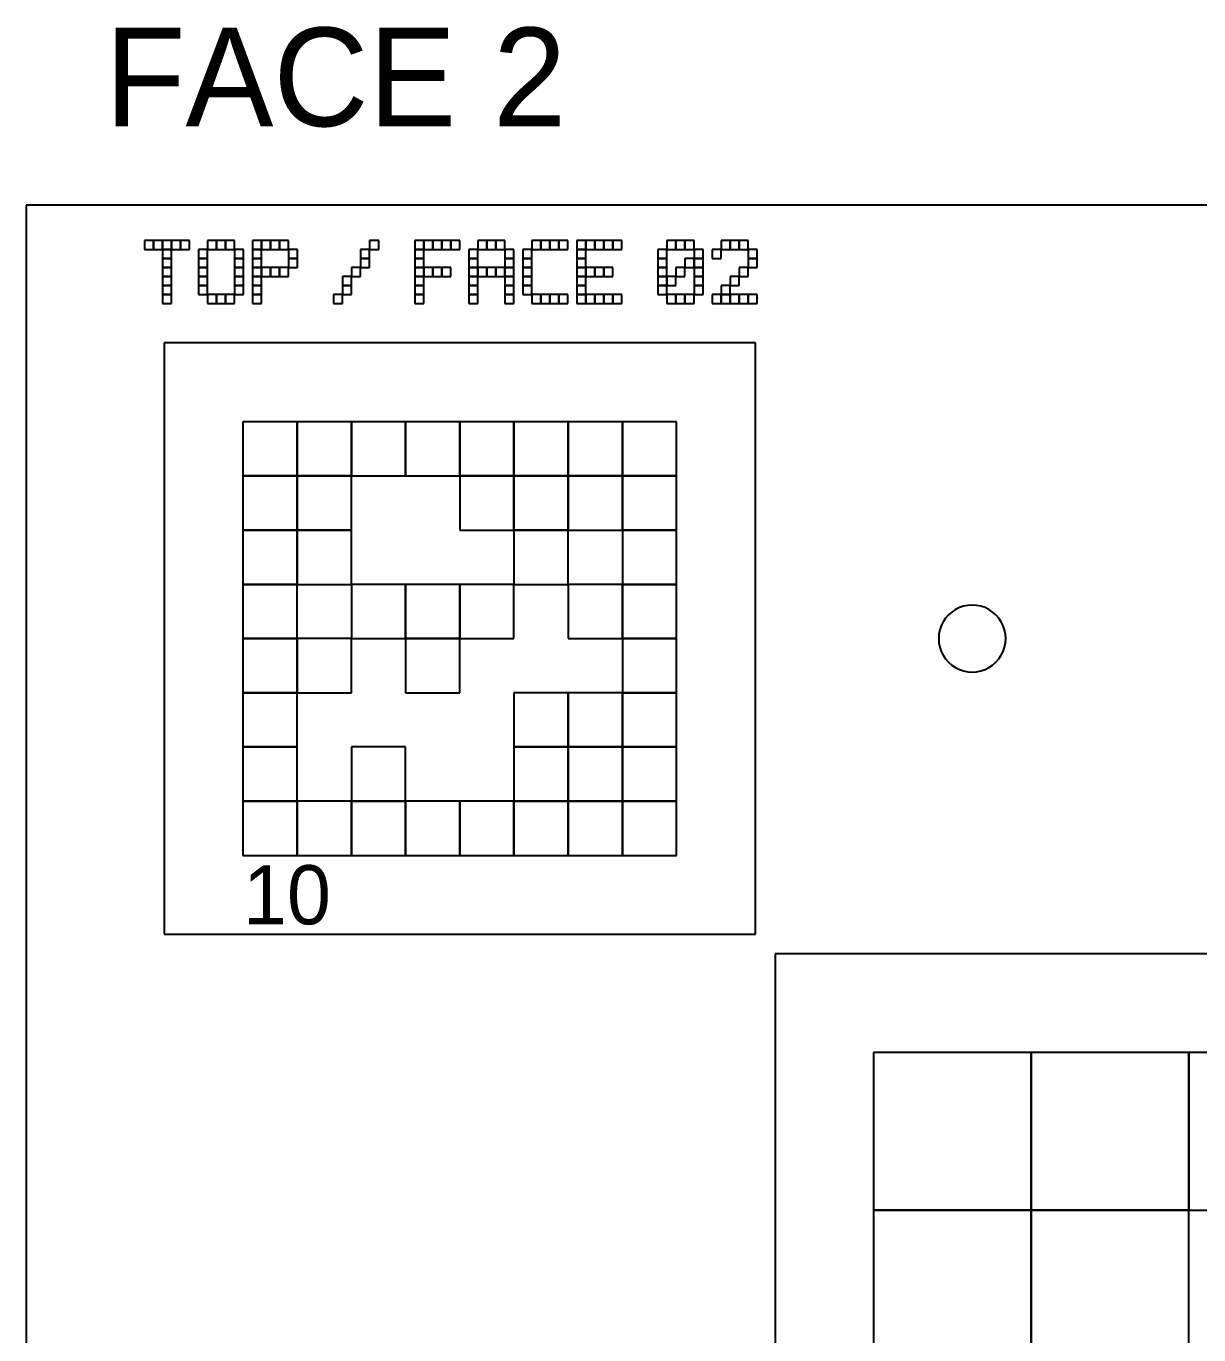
# Model space of a CAD drawing. Extents: x 0 to 490, y -8 to 329.
# Drawn here: x 170 to 229.5, y 262.7 to 329.1 of the extents above; entities that cross this region are included whole.
import ezdxf

# ---------------------------------------------------------------- set-up
doc = ezdxf.new("R2010")
doc.units = 0
for name, color, linetype in [('BLACK_POCKET', 7, 'CONTINUOUS'), ('BOARD_TEXT', 2, 'CONTINUOUS'), ('CUT', 1, 'CONTINUOUS'), ('LABEL', 3, 'CONTINUOUS'), ('MOUNT_HOLE', 5, 'CONTINUOUS'), ('QUIET_ZONE', 4, 'CONTINUOUS'), ('TAG_BOUNDARY', 8, 'CONTINUOUS')]:
    doc.layers.add(name, color=color, linetype=linetype)

msp = doc.modelspace()

# ---------------------------------------------------------------- linework, layer by layer
at = {"layer": 'BLACK_POCKET'}
for p, q in [((183.75, 309), (181, 309)), ((181, 309), (181, 306.25)), ((183.75, 306.25), (183.75, 309)), ((186.5, 309), (183.75, 309)), ((183.75, 309), (183.75, 306.25)), ((186.5, 306.25), (186.5, 309)), ((189.25, 309), (186.5, 309)), ((186.5, 309), (186.5, 306.25)), ((189.25, 306.25), (189.25, 309)), ((192, 309), (189.25, 309)), ((189.25, 309), (189.25, 306.25)), ((192, 306.25), (192, 309)), ((194.75, 309), (192, 309)), ((192, 309), (192, 306.25)), ((194.75, 306.25), (194.75, 309)), ((197.5, 309), (194.75, 309)), ((194.75, 309), (194.75, 306.25)), ((197.5, 306.25), (197.5, 309)), ((200.25, 309), (197.5, 309)), ((197.5, 309), (197.5, 306.25)), ((200.25, 306.25), (200.25, 309)), ((203, 309), (200.25, 309)), ((200.25, 309), (200.25, 306.25)), ((203, 306.25), (203, 309)), ((181, 306.25), (183.75, 306.25)), ((183.75, 306.25), (181, 306.25)), ((181, 306.25), (181, 303.5)), ((183.75, 306.25), (186.5, 306.25)), ((183.75, 303.5), (183.75, 306.25)), ((186.5, 306.25), (183.75, 306.25)), ((183.75, 306.25), (183.75, 303.5)), ((186.5, 306.25), (189.25, 306.25)), ((186.5, 303.5), (186.5, 306.25)), ((189.25, 306.25), (192, 306.25)), ((192, 306.25), (194.75, 306.25)), ((194.75, 306.25), (192, 306.25)), ((192, 306.25), (192, 303.5)), ((194.75, 306.25), (197.5, 306.25)), ((194.75, 303.5), (194.75, 306.25)), ((197.5, 306.25), (194.75, 306.25)), ((194.75, 306.25), (194.75, 303.5)), ((197.5, 306.25), (200.25, 306.25)), ((197.5, 303.5), (197.5, 306.25)), ((200.25, 306.25), (197.5, 306.25)), ((197.5, 306.25), (197.5, 303.5)), ((200.25, 306.25), (203, 306.25)), ((200.25, 303.5), (200.25, 306.25)), ((203, 306.25), (200.25, 306.25)), ((200.25, 306.25), (200.25, 303.5)), ((203, 303.5), (203, 306.25)), ((181, 303.5), (183.75, 303.5)), ((183.75, 303.5), (181, 303.5)), ((181, 303.5), (181, 300.75)), ((183.75, 303.5), (186.5, 303.5)), ((183.75, 300.75), (183.75, 303.5)), ((186.5, 303.5), (183.75, 303.5)), ((183.75, 303.5), (183.75, 300.75)), ((186.5, 300.75), (186.5, 303.5)), ((192, 303.5), (194.75, 303.5)), ((194.75, 303.5), (197.5, 303.5)), ((197.5, 303.5), (194.75, 303.5)), ((194.75, 303.5), (194.75, 300.75)), ((197.5, 303.5), (200.25, 303.5)), ((197.5, 300.75), (197.5, 303.5)), ((200.25, 303.5), (203, 303.5)), ((203, 303.5), (200.25, 303.5)), ((200.25, 303.5), (200.25, 300.75)), ((203, 300.75), (203, 303.5)), ((181, 300.75), (183.75, 300.75)), ((183.75, 300.75), (181, 300.75)), ((181, 300.75), (181, 298)), ((183.75, 300.75), (186.5, 300.75)), ((183.75, 298), (183.75, 300.75)), ((189.25, 300.75), (186.5, 300.75)), ((186.5, 300.75), (186.5, 298)), ((189.25, 298), (189.25, 300.75)), ((192, 300.75), (189.25, 300.75)), ((189.25, 300.75), (189.25, 298)), ((192, 298), (192, 300.75)), ((194.75, 300.75), (192, 300.75)), ((192, 300.75), (192, 298)), ((194.75, 300.75), (197.5, 300.75)), ((194.75, 298), (194.75, 300.75)), ((200.25, 300.75), (197.5, 300.75)), ((197.5, 300.75), (197.5, 298)), ((200.25, 300.75), (203, 300.75)), ((200.25, 298), (200.25, 300.75)), ((203, 300.75), (200.25, 300.75)), ((200.25, 300.75), (200.25, 298)), ((203, 298), (203, 300.75)), ((181, 298), (183.75, 298)), ((183.75, 298), (181, 298)), ((181, 298), (181, 295.25)), ((183.75, 295.25), (183.75, 298)), ((186.5, 298), (183.75, 298)), ((183.75, 298), (183.75, 295.25)), ((186.5, 298), (189.25, 298)), ((186.5, 295.25), (186.5, 298)), ((189.25, 298), (192, 298)), ((192, 298), (189.25, 298)), ((189.25, 298), (189.25, 295.25)), ((192, 298), (194.75, 298)), ((192, 295.25), (192, 298)), ((197.5, 298), (200.25, 298)), ((200.25, 298), (203, 298)), ((203, 298), (200.25, 298)), ((200.25, 298), (200.25, 295.25)), ((203, 295.25), (203, 298)), ((181, 295.25), (183.75, 295.25)), ((183.75, 295.25), (181, 295.25)), ((181, 295.25), (181, 292.5)), ((183.75, 295.25), (186.5, 295.25)), ((183.75, 292.5), (183.75, 295.25)), ((189.25, 295.25), (192, 295.25)), ((197.5, 295.25), (194.75, 295.25)), ((194.75, 295.25), (194.75, 292.5)), ((197.5, 292.5), (197.5, 295.25)), ((200.25, 295.25), (197.5, 295.25)), ((197.5, 295.25), (197.5, 292.5)), ((200.25, 295.25), (203, 295.25)), ((200.25, 292.5), (200.25, 295.25)), ((203, 295.25), (200.25, 295.25)), ((200.25, 295.25), (200.25, 292.5)), ((203, 292.5), (203, 295.25)), ((181, 292.5), (183.75, 292.5)), ((183.75, 292.5), (181, 292.5)), ((181, 292.5), (181, 289.75)), ((183.75, 289.75), (183.75, 292.5)), ((189.25, 292.5), (186.5, 292.5)), ((186.5, 292.5), (186.5, 289.75)), ((189.25, 289.75), (189.25, 292.5)), ((194.75, 292.5), (197.5, 292.5)), ((197.5, 292.5), (194.75, 292.5)), ((194.75, 292.5), (194.75, 289.75)), ((197.5, 292.5), (200.25, 292.5)), ((197.5, 289.75), (197.5, 292.5)), ((200.25, 292.5), (197.5, 292.5)), ((197.5, 292.5), (197.5, 289.75)), ((200.25, 292.5), (203, 292.5)), ((200.25, 289.75), (200.25, 292.5)), ((203, 292.5), (200.25, 292.5)), ((200.25, 292.5), (200.25, 289.75)), ((203, 289.75), (203, 292.5)), ((181, 289.75), (183.75, 289.75)), ((183.75, 289.75), (181, 289.75)), ((181, 289.75), (181, 287)), ((183.75, 287), (183.75, 289.75)), ((186.5, 289.75), (183.75, 289.75)), ((183.75, 289.75), (183.75, 287)), ((186.5, 289.75), (189.25, 289.75)), ((186.5, 287), (186.5, 289.75)), ((189.25, 289.75), (186.5, 289.75)), ((186.5, 289.75), (186.5, 287)), ((189.25, 287), (189.25, 289.75)), ((192, 289.75), (189.25, 289.75)), ((189.25, 289.75), (189.25, 287)), ((192, 287), (192, 289.75)), ((194.75, 289.75), (192, 289.75)), ((192, 289.75), (192, 287)), ((194.75, 289.75), (197.5, 289.75)), ((194.75, 287), (194.75, 289.75)), ((197.5, 289.75), (194.75, 289.75)), ((194.75, 289.75), (194.75, 287)), ((197.5, 289.75), (200.25, 289.75)), ((197.5, 287), (197.5, 289.75)), ((200.25, 289.75), (197.5, 289.75)), ((197.5, 289.75), (197.5, 287)), ((200.25, 289.75), (203, 289.75)), ((200.25, 287), (200.25, 289.75)), ((203, 289.75), (200.25, 289.75)), ((200.25, 289.75), (200.25, 287)), ((203, 287), (203, 289.75)), ((181, 287), (183.75, 287)), ((183.75, 287), (186.5, 287)), ((186.5, 287), (189.25, 287)), ((189.25, 287), (192, 287)), ((192, 287), (194.75, 287)), ((194.75, 287), (197.5, 287)), ((197.5, 287), (200.25, 287)), ((200.25, 287), (203, 287)), ((221, 277), (213, 277)), ((213, 277), (213, 269)), ((221, 269), (221, 277)), ((229, 277), (221, 277)), ((221, 277), (221, 269)), ((229, 269), (229, 277)), ((237, 277), (229, 277)), ((229, 277), (229, 269)), ((213, 269), (221, 269)), ((221, 269), (213, 269)), ((213, 269), (213, 261)), ((221, 269), (229, 269)), ((221, 261), (221, 269)), ((229, 269), (221, 269)), ((221, 269), (221, 261)), ((229, 269), (237, 269)), ((229, 261), (229, 269))]:
    msp.add_line(p, q, dxfattribs=at)
at = {"layer": 'BOARD_TEXT'}
for p, q in [((176.457143, 318.2), (176, 318.2)), ((176, 318.2), (176, 317.742857)), ((176.457143, 317.742857), (176.457143, 318.2)), ((176.914286, 318.2), (176.457143, 318.2)), ((176.457143, 318.2), (176.457143, 317.742857)), ((176.914286, 317.742857), (176.914286, 318.2)), ((177.371429, 318.2), (176.914286, 318.2)), ((176.914286, 318.2), (176.914286, 317.742857)), ((177.371429, 317.742857), (177.371429, 318.2)), ((177.828571, 318.2), (177.371429, 318.2)), ((177.371429, 318.2), (177.371429, 317.742857)), ((177.828571, 317.742857), (177.828571, 318.2)), ((178.285714, 318.2), (177.828571, 318.2)), ((177.828571, 318.2), (177.828571, 317.742857)), ((178.285714, 317.742857), (178.285714, 318.2)), ((179.657143, 318.2), (179.2, 318.2)), ((179.2, 318.2), (179.2, 317.742857)), ((179.657143, 317.742857), (179.657143, 318.2)), ((180.114286, 318.2), (179.657143, 318.2)), ((179.657143, 318.2), (179.657143, 317.742857)), ((180.114286, 317.742857), (180.114286, 318.2)), ((180.571429, 318.2), (180.114286, 318.2)), ((180.114286, 318.2), (180.114286, 317.742857)), ((180.571429, 317.742857), (180.571429, 318.2)), ((181.942857, 318.2), (181.485714, 318.2)), ((181.485714, 318.2), (181.485714, 317.742857)), ((181.942857, 317.742857), (181.942857, 318.2)), ((182.4, 318.2), (181.942857, 318.2)), ((181.942857, 318.2), (181.942857, 317.742857)), ((182.4, 317.742857), (182.4, 318.2)), ((182.857143, 318.2), (182.4, 318.2)), ((182.4, 318.2), (182.4, 317.742857)), ((182.857143, 317.742857), (182.857143, 318.2)), ((183.314286, 318.2), (182.857143, 318.2)), ((182.857143, 318.2), (182.857143, 317.742857)), ((183.314286, 317.742857), (183.314286, 318.2)), ((187.885714, 318.2), (187.428571, 318.2)), ((187.428571, 318.2), (187.428571, 317.742857)), ((187.885714, 317.742857), (187.885714, 318.2)), ((190.171429, 318.2), (189.714286, 318.2)), ((189.714286, 318.2), (189.714286, 317.742857)), ((190.171429, 317.742857), (190.171429, 318.2)), ((190.628571, 318.2), (190.171429, 318.2)), ((190.171429, 318.2), (190.171429, 317.742857)), ((190.628571, 317.742857), (190.628571, 318.2)), ((191.085714, 318.2), (190.628571, 318.2)), ((190.628571, 318.2), (190.628571, 317.742857)), ((191.085714, 317.742857), (191.085714, 318.2)), ((191.542857, 318.2), (191.085714, 318.2)), ((191.085714, 318.2), (191.085714, 317.742857)), ((191.542857, 317.742857), (191.542857, 318.2)), ((192, 318.2), (191.542857, 318.2)), ((191.542857, 318.2), (191.542857, 317.742857)), ((192, 317.742857), (192, 318.2)), ((193.371429, 318.2), (192.914286, 318.2)), ((192.914286, 318.2), (192.914286, 317.742857)), ((193.371429, 317.742857), (193.371429, 318.2)), ((193.828571, 318.2), (193.371429, 318.2)), ((193.371429, 318.2), (193.371429, 317.742857)), ((193.828571, 317.742857), (193.828571, 318.2)), ((194.285714, 318.2), (193.828571, 318.2)), ((193.828571, 318.2), (193.828571, 317.742857)), ((194.285714, 317.742857), (194.285714, 318.2)), ((196.114286, 318.2), (195.657143, 318.2)), ((195.657143, 318.2), (195.657143, 317.742857)), ((196.114286, 317.742857), (196.114286, 318.2)), ((196.571429, 318.2), (196.114286, 318.2)), ((196.114286, 318.2), (196.114286, 317.742857)), ((196.571429, 317.742857), (196.571429, 318.2)), ((197.028571, 318.2), (196.571429, 318.2)), ((196.571429, 318.2), (196.571429, 317.742857)), ((197.028571, 317.742857), (197.028571, 318.2)), ((197.485714, 318.2), (197.028571, 318.2)), ((197.028571, 318.2), (197.028571, 317.742857)), ((197.485714, 317.742857), (197.485714, 318.2)), ((198.4, 318.2), (197.942857, 318.2)), ((197.942857, 318.2), (197.942857, 317.742857)), ((198.4, 317.742857), (198.4, 318.2)), ((198.857143, 318.2), (198.4, 318.2)), ((198.4, 318.2), (198.4, 317.742857)), ((198.857143, 317.742857), (198.857143, 318.2)), ((199.314286, 318.2), (198.857143, 318.2)), ((198.857143, 318.2), (198.857143, 317.742857)), ((199.314286, 317.742857), (199.314286, 318.2)), ((199.771429, 318.2), (199.314286, 318.2)), ((199.314286, 318.2), (199.314286, 317.742857)), ((199.771429, 317.742857), (199.771429, 318.2)), ((200.228571, 318.2), (199.771429, 318.2)), ((199.771429, 318.2), (199.771429, 317.742857)), ((200.228571, 317.742857), (200.228571, 318.2)), ((202.971429, 318.2), (202.514286, 318.2)), ((202.514286, 318.2), (202.514286, 317.742857)), ((202.971429, 317.742857), (202.971429, 318.2)), ((203.428571, 318.2), (202.971429, 318.2)), ((202.971429, 318.2), (202.971429, 317.742857)), ((203.428571, 317.742857), (203.428571, 318.2)), ((203.885714, 318.2), (203.428571, 318.2)), ((203.428571, 318.2), (203.428571, 317.742857)), ((203.885714, 317.742857), (203.885714, 318.2)), ((205.714286, 318.2), (205.257143, 318.2)), ((205.257143, 318.2), (205.257143, 317.742857)), ((205.714286, 317.742857), (205.714286, 318.2)), ((206.171429, 318.2), (205.714286, 318.2)), ((205.714286, 318.2), (205.714286, 317.742857)), ((206.171429, 317.742857), (206.171429, 318.2)), ((206.628571, 318.2), (206.171429, 318.2)), ((206.171429, 318.2), (206.171429, 317.742857)), ((206.628571, 317.742857), (206.628571, 318.2)), ((176, 317.742857), (176.457143, 317.742857)), ((176.457143, 317.742857), (176.914286, 317.742857)), ((176.914286, 317.742857), (177.371429, 317.742857)), ((177.371429, 317.742857), (176.914286, 317.742857)), ((176.914286, 317.742857), (176.914286, 317.285714)), ((177.371429, 317.742857), (177.828571, 317.742857)), ((177.371429, 317.285714), (177.371429, 317.742857)), ((177.828571, 317.742857), (178.285714, 317.742857)), ((179.2, 317.742857), (178.742857, 317.742857)), ((178.742857, 317.742857), (178.742857, 317.285714)), ((179.2, 317.742857), (179.657143, 317.742857)), ((179.2, 317.285714), (179.2, 317.742857)), ((179.657143, 317.742857), (180.114286, 317.742857)), ((180.114286, 317.742857), (180.571429, 317.742857)), ((181.028571, 317.742857), (180.571429, 317.742857)), ((180.571429, 317.742857), (180.571429, 317.285714)), ((181.028571, 317.285714), (181.028571, 317.742857)), ((181.485714, 317.742857), (181.942857, 317.742857)), ((181.942857, 317.742857), (181.485714, 317.742857)), ((181.485714, 317.742857), (181.485714, 317.285714)), ((181.942857, 317.742857), (182.4, 317.742857)), ((181.942857, 317.285714), (181.942857, 317.742857)), ((182.4, 317.742857), (182.857143, 317.742857)), ((182.857143, 317.742857), (183.314286, 317.742857)), ((183.771429, 317.742857), (183.314286, 317.742857)), ((183.314286, 317.742857), (183.314286, 317.285714)), ((183.771429, 317.285714), (183.771429, 317.742857)), ((187.428571, 317.742857), (186.971429, 317.742857)), ((186.971429, 317.742857), (186.971429, 317.285714)), ((187.428571, 317.742857), (187.885714, 317.742857)), ((187.428571, 317.285714), (187.428571, 317.742857)), ((189.714286, 317.742857), (190.171429, 317.742857)), ((190.171429, 317.742857), (189.714286, 317.742857)), ((189.714286, 317.742857), (189.714286, 317.285714)), ((190.171429, 317.742857), (190.628571, 317.742857)), ((190.171429, 317.285714), (190.171429, 317.742857)), ((190.628571, 317.742857), (191.085714, 317.742857)), ((191.085714, 317.742857), (191.542857, 317.742857)), ((191.542857, 317.742857), (192, 317.742857)), ((192.914286, 317.742857), (192.457143, 317.742857)), ((192.457143, 317.742857), (192.457143, 317.285714)), ((192.914286, 317.742857), (193.371429, 317.742857)), ((192.914286, 317.285714), (192.914286, 317.742857)), ((193.371429, 317.742857), (193.828571, 317.742857)), ((193.828571, 317.742857), (194.285714, 317.742857)), ((194.742857, 317.742857), (194.285714, 317.742857)), ((194.285714, 317.742857), (194.285714, 317.285714)), ((194.742857, 317.285714), (194.742857, 317.742857)), ((195.657143, 317.742857), (195.2, 317.742857)), ((195.2, 317.742857), (195.2, 317.285714)), ((195.657143, 317.742857), (196.114286, 317.742857)), ((195.657143, 317.285714), (195.657143, 317.742857)), ((196.114286, 317.742857), (196.571429, 317.742857)), ((196.571429, 317.742857), (197.028571, 317.742857)), ((197.028571, 317.742857), (197.485714, 317.742857)), ((197.942857, 317.742857), (198.4, 317.742857)), ((198.4, 317.742857), (197.942857, 317.742857)), ((197.942857, 317.742857), (197.942857, 317.285714)), ((198.4, 317.742857), (198.857143, 317.742857)), ((198.4, 317.285714), (198.4, 317.742857)), ((198.857143, 317.742857), (199.314286, 317.742857)), ((199.314286, 317.742857), (199.771429, 317.742857)), ((199.771429, 317.742857), (200.228571, 317.742857)), ((202.514286, 317.742857), (202.057143, 317.742857)), ((202.057143, 317.742857), (202.057143, 317.285714)), ((202.514286, 317.742857), (202.971429, 317.742857)), ((202.514286, 317.285714), (202.514286, 317.742857)), ((202.971429, 317.742857), (203.428571, 317.742857)), ((203.428571, 317.742857), (203.885714, 317.742857)), ((204.342857, 317.742857), (203.885714, 317.742857)), ((203.885714, 317.742857), (203.885714, 317.285714)), ((204.342857, 317.285714), (204.342857, 317.742857)), ((205.257143, 317.742857), (204.8, 317.742857)), ((204.8, 317.742857), (204.8, 317.285714)), ((205.257143, 317.742857), (205.714286, 317.742857)), ((205.257143, 317.285714), (205.257143, 317.742857)), ((205.714286, 317.742857), (206.171429, 317.742857)), ((206.171429, 317.742857), (206.628571, 317.742857)), ((207.085714, 317.742857), (206.628571, 317.742857)), ((206.628571, 317.742857), (206.628571, 317.285714)), ((207.085714, 317.285714), (207.085714, 317.742857)), ((176.914286, 317.285714), (177.371429, 317.285714)), ((177.371429, 317.285714), (176.914286, 317.285714)), ((176.914286, 317.285714), (176.914286, 316.828571)), ((176.914286, 316.828571), (177.371429, 316.828571)), ((177.371429, 316.828571), (176.914286, 316.828571)), ((176.914286, 316.828571), (176.914286, 316.371429)), ((177.371429, 316.828571), (177.371429, 317.285714)), ((177.371429, 316.371429), (177.371429, 316.828571)), ((178.742857, 317.285714), (179.2, 317.285714)), ((179.2, 317.285714), (178.742857, 317.285714)), ((178.742857, 317.285714), (178.742857, 316.828571)), ((178.742857, 316.828571), (179.2, 316.828571)), ((179.2, 316.828571), (178.742857, 316.828571)), ((178.742857, 316.828571), (178.742857, 316.371429)), ((179.2, 316.828571), (179.2, 317.285714)), ((179.2, 316.371429), (179.2, 316.828571)), ((180.571429, 317.285714), (181.028571, 317.285714)), ((181.028571, 317.285714), (180.571429, 317.285714)), ((180.571429, 317.285714), (180.571429, 316.828571)), ((180.571429, 316.828571), (181.028571, 316.828571)), ((181.028571, 316.828571), (180.571429, 316.828571)), ((180.571429, 316.828571), (180.571429, 316.371429)), ((181.028571, 316.828571), (181.028571, 317.285714)), ((181.028571, 316.371429), (181.028571, 316.828571)), ((181.485714, 317.285714), (181.942857, 317.285714)), ((181.942857, 317.285714), (181.485714, 317.285714)), ((181.485714, 317.285714), (181.485714, 316.828571)), ((181.485714, 316.828571), (181.942857, 316.828571)), ((181.942857, 316.828571), (181.485714, 316.828571)), ((181.485714, 316.828571), (181.485714, 316.371429)), ((181.942857, 316.828571), (181.942857, 317.285714)), ((181.942857, 316.371429), (181.942857, 316.828571)), ((182.4, 316.828571), (181.942857, 316.828571)), ((181.942857, 316.828571), (181.942857, 316.371429)), ((182.4, 316.371429), (182.4, 316.828571)), ((182.857143, 316.828571), (182.4, 316.828571)), ((182.4, 316.828571), (182.4, 316.371429)), ((182.857143, 316.371429), (182.857143, 316.828571)), ((183.314286, 316.828571), (182.857143, 316.828571)), ((182.857143, 316.828571), (182.857143, 316.371429)), ((183.314286, 317.285714), (183.771429, 317.285714)), ((183.771429, 317.285714), (183.314286, 317.285714)), ((183.314286, 317.285714), (183.314286, 316.828571)), ((183.314286, 316.828571), (183.771429, 316.828571)), ((183.314286, 316.371429), (183.314286, 316.828571)), ((183.771429, 316.828571), (183.771429, 317.285714)), ((186.971429, 316.828571), (186.514286, 316.828571)), ((186.514286, 316.828571), (186.514286, 316.371429)), ((186.971429, 317.285714), (187.428571, 317.285714)), ((187.428571, 317.285714), (186.971429, 317.285714)), ((186.971429, 317.285714), (186.971429, 316.828571)), ((186.971429, 316.828571), (187.428571, 316.828571)), ((186.971429, 316.371429), (186.971429, 316.828571)), ((187.428571, 316.828571), (187.428571, 317.285714)), ((189.714286, 317.285714), (190.171429, 317.285714)), ((190.171429, 317.285714), (189.714286, 317.285714)), ((189.714286, 317.285714), (189.714286, 316.828571)), ((189.714286, 316.828571), (190.171429, 316.828571)), ((190.171429, 316.828571), (189.714286, 316.828571)), ((189.714286, 316.828571), (189.714286, 316.371429)), ((190.171429, 316.828571), (190.171429, 317.285714)), ((190.171429, 316.371429), (190.171429, 316.828571)), ((190.628571, 316.828571), (190.171429, 316.828571)), ((190.171429, 316.828571), (190.171429, 316.371429)), ((190.628571, 316.371429), (190.628571, 316.828571)), ((191.085714, 316.828571), (190.628571, 316.828571)), ((190.628571, 316.828571), (190.628571, 316.371429)), ((191.085714, 316.371429), (191.085714, 316.828571)), ((191.542857, 316.828571), (191.085714, 316.828571)), ((191.085714, 316.828571), (191.085714, 316.371429)), ((191.542857, 316.371429), (191.542857, 316.828571)), ((192.457143, 317.285714), (192.914286, 317.285714)), ((192.914286, 317.285714), (192.457143, 317.285714)), ((192.457143, 317.285714), (192.457143, 316.828571)), ((192.457143, 316.828571), (192.914286, 316.828571)), ((192.914286, 316.828571), (192.457143, 316.828571)), ((192.457143, 316.828571), (192.457143, 316.371429)), ((192.914286, 316.828571), (192.914286, 317.285714)), ((192.914286, 316.371429), (192.914286, 316.828571)), ((193.371429, 316.828571), (192.914286, 316.828571)), ((192.914286, 316.828571), (192.914286, 316.371429)), ((193.371429, 316.371429), (193.371429, 316.828571)), ((193.828571, 316.828571), (193.371429, 316.828571)), ((193.371429, 316.828571), (193.371429, 316.371429)), ((193.828571, 316.371429), (193.828571, 316.828571)), ((194.285714, 316.828571), (193.828571, 316.828571)), ((193.828571, 316.828571), (193.828571, 316.371429)), ((194.285714, 317.285714), (194.742857, 317.285714)), ((194.742857, 317.285714), (194.285714, 317.285714)), ((194.285714, 317.285714), (194.285714, 316.828571)), ((194.285714, 316.828571), (194.742857, 316.828571)), ((194.285714, 316.371429), (194.285714, 316.828571)), ((194.742857, 316.828571), (194.285714, 316.828571)), ((194.285714, 316.828571), (194.285714, 316.371429)), ((194.742857, 316.828571), (194.742857, 317.285714)), ((194.742857, 316.371429), (194.742857, 316.828571)), ((195.2, 317.285714), (195.657143, 317.285714)), ((195.657143, 317.285714), (195.2, 317.285714)), ((195.2, 317.285714), (195.2, 316.828571)), ((195.2, 316.828571), (195.657143, 316.828571)), ((195.657143, 316.828571), (195.2, 316.828571)), ((195.2, 316.828571), (195.2, 316.371429)), ((195.657143, 316.828571), (195.657143, 317.285714)), ((195.657143, 316.371429), (195.657143, 316.828571)), ((197.942857, 317.285714), (198.4, 317.285714)), ((198.4, 317.285714), (197.942857, 317.285714)), ((197.942857, 317.285714), (197.942857, 316.828571)), ((197.942857, 316.828571), (198.4, 316.828571)), ((198.4, 316.828571), (197.942857, 316.828571)), ((197.942857, 316.828571), (197.942857, 316.371429)), ((198.4, 316.828571), (198.4, 317.285714)), ((198.4, 316.371429), (198.4, 316.828571)), ((198.857143, 316.828571), (198.4, 316.828571)), ((198.4, 316.828571), (198.4, 316.371429)), ((198.857143, 316.371429), (198.857143, 316.828571)), ((199.314286, 316.828571), (198.857143, 316.828571)), ((198.857143, 316.828571), (198.857143, 316.371429)), ((199.314286, 316.371429), (199.314286, 316.828571)), ((199.771429, 316.828571), (199.314286, 316.828571)), ((199.314286, 316.828571), (199.314286, 316.371429)), ((199.771429, 316.371429), (199.771429, 316.828571)), ((202.057143, 317.285714), (202.514286, 317.285714)), ((202.514286, 317.285714), (202.057143, 317.285714)), ((202.057143, 317.285714), (202.057143, 316.828571)), ((202.057143, 316.828571), (202.514286, 316.828571)), ((202.514286, 316.828571), (202.057143, 316.828571)), ((202.057143, 316.828571), (202.057143, 316.371429)), ((202.514286, 316.828571), (202.514286, 317.285714)), ((202.514286, 316.371429), (202.514286, 316.828571)), ((203.428571, 316.828571), (202.971429, 316.828571)), ((202.971429, 316.828571), (202.971429, 316.371429)), ((203.885714, 317.285714), (203.428571, 317.285714)), ((203.428571, 317.285714), (203.428571, 316.828571)), ((203.428571, 316.828571), (203.885714, 316.828571)), ((203.428571, 316.371429), (203.428571, 316.828571)), ((203.885714, 317.285714), (204.342857, 317.285714)), ((203.885714, 316.828571), (203.885714, 317.285714)), ((204.342857, 317.285714), (203.885714, 317.285714)), ((203.885714, 317.285714), (203.885714, 316.828571)), ((203.885714, 316.828571), (204.342857, 316.828571)), ((204.342857, 316.828571), (203.885714, 316.828571)), ((203.885714, 316.828571), (203.885714, 316.371429)), ((204.342857, 316.828571), (204.342857, 317.285714)), ((204.342857, 316.371429), (204.342857, 316.828571)), ((204.8, 317.285714), (205.257143, 317.285714)), ((206.628571, 316.828571), (206.171429, 316.828571)), ((206.171429, 316.828571), (206.171429, 316.371429)), ((206.628571, 317.285714), (207.085714, 317.285714)), ((207.085714, 317.285714), (206.628571, 317.285714)), ((206.628571, 317.285714), (206.628571, 316.828571)), ((206.628571, 316.828571), (207.085714, 316.828571)), ((206.628571, 316.371429), (206.628571, 316.828571)), ((207.085714, 316.828571), (207.085714, 317.285714)), ((176.914286, 316.371429), (177.371429, 316.371429)), ((177.371429, 316.371429), (176.914286, 316.371429)), ((176.914286, 316.371429), (176.914286, 315.914286)), ((177.371429, 315.914286), (177.371429, 316.371429)), ((178.742857, 316.371429), (179.2, 316.371429)), ((179.2, 316.371429), (178.742857, 316.371429)), ((178.742857, 316.371429), (178.742857, 315.914286)), ((179.2, 315.914286), (179.2, 316.371429)), ((180.571429, 316.371429), (181.028571, 316.371429)), ((181.028571, 316.371429), (180.571429, 316.371429)), ((180.571429, 316.371429), (180.571429, 315.914286)), ((181.028571, 315.914286), (181.028571, 316.371429)), ((181.485714, 316.371429), (181.942857, 316.371429)), ((181.942857, 316.371429), (181.485714, 316.371429)), ((181.485714, 316.371429), (181.485714, 315.914286)), ((181.942857, 316.371429), (182.4, 316.371429)), ((181.942857, 315.914286), (181.942857, 316.371429)), ((182.4, 316.371429), (182.857143, 316.371429)), ((182.857143, 316.371429), (183.314286, 316.371429)), ((186.514286, 316.371429), (186.057143, 316.371429)), ((186.057143, 316.371429), (186.057143, 315.914286)), ((186.514286, 316.371429), (186.971429, 316.371429)), ((186.514286, 315.914286), (186.514286, 316.371429)), ((189.714286, 316.371429), (190.171429, 316.371429)), ((190.171429, 316.371429), (189.714286, 316.371429)), ((189.714286, 316.371429), (189.714286, 315.914286)), ((190.171429, 316.371429), (190.628571, 316.371429)), ((190.171429, 315.914286), (190.171429, 316.371429)), ((190.628571, 316.371429), (191.085714, 316.371429)), ((191.085714, 316.371429), (191.542857, 316.371429)), ((192.457143, 316.371429), (192.914286, 316.371429)), ((192.914286, 316.371429), (192.457143, 316.371429)), ((192.457143, 316.371429), (192.457143, 315.914286)), ((192.914286, 316.371429), (193.371429, 316.371429)), ((192.914286, 315.914286), (192.914286, 316.371429)), ((193.371429, 316.371429), (193.828571, 316.371429)), ((193.828571, 316.371429), (194.285714, 316.371429)), ((194.285714, 316.371429), (194.742857, 316.371429)), ((194.742857, 316.371429), (194.285714, 316.371429)), ((194.285714, 316.371429), (194.285714, 315.914286)), ((194.742857, 315.914286), (194.742857, 316.371429)), ((195.2, 316.371429), (195.657143, 316.371429)), ((195.657143, 316.371429), (195.2, 316.371429)), ((195.2, 316.371429), (195.2, 315.914286)), ((195.657143, 315.914286), (195.657143, 316.371429)), ((197.942857, 316.371429), (198.4, 316.371429)), ((198.4, 316.371429), (197.942857, 316.371429)), ((197.942857, 316.371429), (197.942857, 315.914286)), ((198.4, 316.371429), (198.857143, 316.371429)), ((198.4, 315.914286), (198.4, 316.371429)), ((198.857143, 316.371429), (199.314286, 316.371429)), ((199.314286, 316.371429), (199.771429, 316.371429)), ((202.057143, 316.371429), (202.514286, 316.371429)), ((202.514286, 316.371429), (202.057143, 316.371429)), ((202.057143, 316.371429), (202.057143, 315.914286)), ((202.514286, 315.914286), (202.514286, 316.371429)), ((202.971429, 316.371429), (202.514286, 316.371429)), ((202.514286, 316.371429), (202.514286, 315.914286)), ((202.971429, 316.371429), (203.428571, 316.371429)), ((202.971429, 315.914286), (202.971429, 316.371429)), ((203.885714, 316.371429), (204.342857, 316.371429)), ((204.342857, 316.371429), (203.885714, 316.371429)), ((203.885714, 316.371429), (203.885714, 315.914286)), ((204.342857, 315.914286), (204.342857, 316.371429)), ((206.171429, 316.371429), (205.714286, 316.371429)), ((205.714286, 316.371429), (205.714286, 315.914286)), ((206.171429, 316.371429), (206.628571, 316.371429)), ((206.171429, 315.914286), (206.171429, 316.371429)), ((176.914286, 315.914286), (177.371429, 315.914286)), ((177.371429, 315.914286), (176.914286, 315.914286)), ((176.914286, 315.914286), (176.914286, 315.457143)), ((176.914286, 315.457143), (177.371429, 315.457143)), ((177.371429, 315.457143), (176.914286, 315.457143)), ((176.914286, 315.457143), (176.914286, 315)), ((177.371429, 315.457143), (177.371429, 315.914286)), ((177.371429, 315), (177.371429, 315.457143)), ((178.742857, 315.914286), (179.2, 315.914286)), ((179.2, 315.914286), (178.742857, 315.914286)), ((178.742857, 315.914286), (178.742857, 315.457143)), ((178.742857, 315.457143), (179.2, 315.457143)), ((179.2, 315.457143), (179.2, 315.914286)), ((179.657143, 315.457143), (179.2, 315.457143)), ((179.2, 315.457143), (179.2, 315)), ((179.657143, 315), (179.657143, 315.457143)), ((180.114286, 315.457143), (179.657143, 315.457143)), ((179.657143, 315.457143), (179.657143, 315)), ((180.114286, 315), (180.114286, 315.457143)), ((180.571429, 315.457143), (180.114286, 315.457143)), ((180.114286, 315.457143), (180.114286, 315)), ((180.571429, 315.914286), (181.028571, 315.914286)), ((181.028571, 315.914286), (180.571429, 315.914286)), ((180.571429, 315.914286), (180.571429, 315.457143)), ((180.571429, 315.457143), (181.028571, 315.457143)), ((180.571429, 315), (180.571429, 315.457143)), ((181.028571, 315.457143), (181.028571, 315.914286)), ((181.485714, 315.914286), (181.942857, 315.914286)), ((181.942857, 315.914286), (181.485714, 315.914286)), ((181.485714, 315.914286), (181.485714, 315.457143)), ((181.485714, 315.457143), (181.942857, 315.457143)), ((181.942857, 315.457143), (181.485714, 315.457143)), ((181.485714, 315.457143), (181.485714, 315)), ((181.942857, 315.457143), (181.942857, 315.914286)), ((181.942857, 315), (181.942857, 315.457143)), ((186.057143, 315.457143), (185.6, 315.457143)), ((185.6, 315.457143), (185.6, 315)), ((186.057143, 315.914286), (186.514286, 315.914286)), ((186.514286, 315.914286), (186.057143, 315.914286)), ((186.057143, 315.914286), (186.057143, 315.457143)), ((186.057143, 315.457143), (186.514286, 315.457143)), ((186.057143, 315), (186.057143, 315.457143)), ((186.514286, 315.457143), (186.514286, 315.914286)), ((189.714286, 315.914286), (190.171429, 315.914286)), ((190.171429, 315.914286), (189.714286, 315.914286)), ((189.714286, 315.914286), (189.714286, 315.457143)), ((189.714286, 315.457143), (190.171429, 315.457143)), ((190.171429, 315.457143), (189.714286, 315.457143)), ((189.714286, 315.457143), (189.714286, 315)), ((190.171429, 315.457143), (190.171429, 315.914286)), ((190.171429, 315), (190.171429, 315.457143)), ((192.457143, 315.914286), (192.914286, 315.914286)), ((192.914286, 315.914286), (192.457143, 315.914286)), ((192.457143, 315.914286), (192.457143, 315.457143)), ((192.457143, 315.457143), (192.914286, 315.457143)), ((192.914286, 315.457143), (192.457143, 315.457143)), ((192.457143, 315.457143), (192.457143, 315)), ((192.914286, 315.457143), (192.914286, 315.914286)), ((192.914286, 315), (192.914286, 315.457143)), ((194.285714, 315.914286), (194.742857, 315.914286)), ((194.742857, 315.914286), (194.285714, 315.914286)), ((194.285714, 315.914286), (194.285714, 315.457143)), ((194.285714, 315.457143), (194.742857, 315.457143)), ((194.742857, 315.457143), (194.285714, 315.457143)), ((194.285714, 315.457143), (194.285714, 315)), ((194.742857, 315.457143), (194.742857, 315.914286)), ((194.742857, 315), (194.742857, 315.457143)), ((195.2, 315.914286), (195.657143, 315.914286)), ((195.657143, 315.914286), (195.2, 315.914286)), ((195.2, 315.914286), (195.2, 315.457143)), ((195.2, 315.457143), (195.657143, 315.457143)), ((195.657143, 315.457143), (195.657143, 315.914286)), ((196.114286, 315.457143), (195.657143, 315.457143)), ((195.657143, 315.457143), (195.657143, 315)), ((196.114286, 315), (196.114286, 315.457143)), ((196.571429, 315.457143), (196.114286, 315.457143)), ((196.114286, 315.457143), (196.114286, 315)), ((196.571429, 315), (196.571429, 315.457143)), ((197.028571, 315.457143), (196.571429, 315.457143)), ((196.571429, 315.457143), (196.571429, 315)), ((197.028571, 315), (197.028571, 315.457143)), ((197.485714, 315.457143), (197.028571, 315.457143)), ((197.028571, 315.457143), (197.028571, 315)), ((197.485714, 315), (197.485714, 315.457143)), ((197.942857, 315.914286), (198.4, 315.914286)), ((198.4, 315.914286), (197.942857, 315.914286)), ((197.942857, 315.914286), (197.942857, 315.457143)), ((197.942857, 315.457143), (198.4, 315.457143)), ((198.4, 315.457143), (197.942857, 315.457143)), ((197.942857, 315.457143), (197.942857, 315)), ((198.4, 315.457143), (198.4, 315.914286)), ((198.4, 315), (198.4, 315.457143)), ((198.857143, 315.457143), (198.4, 315.457143)), ((198.4, 315.457143), (198.4, 315)), ((198.857143, 315), (198.857143, 315.457143)), ((199.314286, 315.457143), (198.857143, 315.457143)), ((198.857143, 315.457143), (198.857143, 315)), ((199.314286, 315), (199.314286, 315.457143)), ((199.771429, 315.457143), (199.314286, 315.457143)), ((199.314286, 315.457143), (199.314286, 315)), ((199.771429, 315), (199.771429, 315.457143)), ((200.228571, 315.457143), (199.771429, 315.457143)), ((199.771429, 315.457143), (199.771429, 315)), ((200.228571, 315), (200.228571, 315.457143)), ((202.057143, 315.914286), (202.514286, 315.914286)), ((202.514286, 315.914286), (202.057143, 315.914286)), ((202.057143, 315.914286), (202.057143, 315.457143)), ((202.057143, 315.457143), (202.514286, 315.457143)), ((202.514286, 315.914286), (202.971429, 315.914286)), ((202.514286, 315.457143), (202.514286, 315.914286)), ((202.971429, 315.457143), (202.514286, 315.457143)), ((202.514286, 315.457143), (202.514286, 315)), ((202.971429, 315), (202.971429, 315.457143)), ((203.428571, 315.457143), (202.971429, 315.457143)), ((202.971429, 315.457143), (202.971429, 315)), ((203.428571, 315), (203.428571, 315.457143)), ((203.885714, 315.457143), (203.428571, 315.457143)), ((203.428571, 315.457143), (203.428571, 315)), ((203.885714, 315.914286), (204.342857, 315.914286)), ((204.342857, 315.914286), (203.885714, 315.914286)), ((203.885714, 315.914286), (203.885714, 315.457143)), ((203.885714, 315.457143), (204.342857, 315.457143)), ((203.885714, 315), (203.885714, 315.457143)), ((204.342857, 315.457143), (204.342857, 315.914286)), ((205.257143, 315.457143), (204.8, 315.457143)), ((204.8, 315.457143), (204.8, 315)), ((205.714286, 315.914286), (205.257143, 315.914286)), ((205.257143, 315.914286), (205.257143, 315.457143)), ((205.257143, 315.457143), (205.714286, 315.457143)), ((205.257143, 315), (205.257143, 315.457143)), ((205.714286, 315.457143), (205.257143, 315.457143)), ((205.257143, 315.457143), (205.257143, 315)), ((205.714286, 315.914286), (206.171429, 315.914286)), ((205.714286, 315.457143), (205.714286, 315.914286)), ((205.714286, 315), (205.714286, 315.457143)), ((206.171429, 315.457143), (205.714286, 315.457143)), ((205.714286, 315.457143), (205.714286, 315)), ((206.171429, 315), (206.171429, 315.457143)), ((206.628571, 315.457143), (206.171429, 315.457143)), ((206.171429, 315.457143), (206.171429, 315)), ((206.628571, 315), (206.628571, 315.457143)), ((207.085714, 315.457143), (206.628571, 315.457143)), ((206.628571, 315.457143), (206.628571, 315)), ((207.085714, 315), (207.085714, 315.457143)), ((176.914286, 315), (177.371429, 315)), ((179.2, 315), (179.657143, 315)), ((179.657143, 315), (180.114286, 315)), ((180.114286, 315), (180.571429, 315)), ((181.485714, 315), (181.942857, 315)), ((185.6, 315), (186.057143, 315)), ((189.714286, 315), (190.171429, 315)), ((192.457143, 315), (192.914286, 315)), ((194.285714, 315), (194.742857, 315)), ((195.657143, 315), (196.114286, 315)), ((196.114286, 315), (196.571429, 315)), ((196.571429, 315), (197.028571, 315)), ((197.028571, 315), (197.485714, 315)), ((197.942857, 315), (198.4, 315)), ((198.4, 315), (198.857143, 315)), ((198.857143, 315), (199.314286, 315)), ((199.314286, 315), (199.771429, 315)), ((199.771429, 315), (200.228571, 315)), ((202.514286, 315), (202.971429, 315)), ((202.971429, 315), (203.428571, 315)), ((203.428571, 315), (203.885714, 315)), ((204.8, 315), (205.257143, 315)), ((205.257143, 315), (205.714286, 315)), ((205.714286, 315), (206.171429, 315)), ((206.171429, 315), (206.628571, 315)), ((206.628571, 315), (207.085714, 315))]:
    msp.add_line(p, q, dxfattribs=at)
at = {"layer": 'CUT'}
for p, q in [((320, 320), (170, 320)), ((170, 320), (170, 170))]:
    msp.add_line(p, q, dxfattribs=at)
at = {"layer": 'MOUNT_HOLE'}
for p, q in [((217.349438, 299.570595), (217.15, 299.472243)), ((217.560008, 299.642074), (217.349438, 299.570595)), ((217.778105, 299.685456), (217.560008, 299.642074)), ((218, 299.7), (217.778105, 299.685456)), ((218.221895, 299.685456), (218, 299.7)), ((218.439992, 299.642074), (218.221895, 299.685456)), ((218.650562, 299.570595), (218.439992, 299.642074)), ((218.85, 299.472243), (218.650562, 299.570595)), ((216.527757, 298.85), (216.429405, 298.650562)), ((216.651299, 299.034894), (216.527757, 298.85)), ((216.797918, 299.202082), (216.651299, 299.034894)), ((216.965106, 299.348701), (216.797918, 299.202082)), ((217.15, 299.472243), (216.965106, 299.348701)), ((219.034894, 299.348701), (218.85, 299.472243)), ((219.202082, 299.202082), (219.034894, 299.348701)), ((219.348701, 299.034894), (219.202082, 299.202082)), ((219.472243, 298.85), (219.348701, 299.034894)), ((219.570595, 298.650562), (219.472243, 298.85)), ((216.314544, 298.221895), (216.3, 298)), ((216.357926, 298.439992), (216.314544, 298.221895)), ((216.429405, 298.650562), (216.357926, 298.439992)), ((219.642074, 298.439992), (219.570595, 298.650562)), ((219.685456, 298.221895), (219.642074, 298.439992)), ((219.7, 298), (219.685456, 298.221895)), ((216.3, 298), (216.314544, 297.778105)), ((216.314544, 297.778105), (216.357926, 297.560008)), ((216.357926, 297.560008), (216.429405, 297.349438)), ((219.570595, 297.349438), (219.642074, 297.560008)), ((219.642074, 297.560008), (219.685456, 297.778105)), ((219.685456, 297.778105), (219.7, 298)), ((216.429405, 297.349438), (216.527757, 297.15)), ((216.527757, 297.15), (216.651299, 296.965106)), ((216.651299, 296.965106), (216.797918, 296.797918)), ((219.202082, 296.797918), (219.348701, 296.965106)), ((219.348701, 296.965106), (219.472243, 297.15)), ((219.472243, 297.15), (219.570595, 297.349438)), ((216.797918, 296.797918), (216.965106, 296.651299)), ((216.965106, 296.651299), (217.15, 296.527757)), ((217.15, 296.527757), (217.349438, 296.429405)), ((217.349438, 296.429405), (217.560008, 296.357926)), ((217.560008, 296.357926), (217.778105, 296.314544)), ((217.778105, 296.314544), (218, 296.3)), ((218, 296.3), (218.221895, 296.314544)), ((218.221895, 296.314544), (218.439992, 296.357926)), ((218.439992, 296.357926), (218.650562, 296.429405)), ((218.650562, 296.429405), (218.85, 296.527757)), ((218.85, 296.527757), (219.034894, 296.651299)), ((219.034894, 296.651299), (219.202082, 296.797918))]:
    msp.add_line(p, q, dxfattribs=at)
at = {"layer": 'QUIET_ZONE'}
for p, q in [((207, 313), (177, 313)), ((177, 313), (177, 283)), ((207, 283), (207, 313)), ((177, 283), (207, 283)), ((282, 282), (208, 282)), ((208, 282), (208, 208))]:
    msp.add_line(p, q, dxfattribs=at)
at = {"layer": 'TAG_BOUNDARY'}
for p, q in [((203, 309), (181, 309)), ((181, 309), (181, 287)), ((203, 287), (203, 309)), ((181, 287), (203, 287)), ((277, 277), (213, 277)), ((213, 277), (213, 213))]:
    msp.add_line(p, q, dxfattribs=at)

# ---------------------------------------------------------------- texts
at = {"layer": 'LABEL'}
for s, height, p in [('FACE 2', 5, (174, 324)), ('10', 3, (181, 283.5))]:
    msp.add_text(s, height=height, dxfattribs=at).set_placement(p)

doc.saveas('drawing.dxf')
